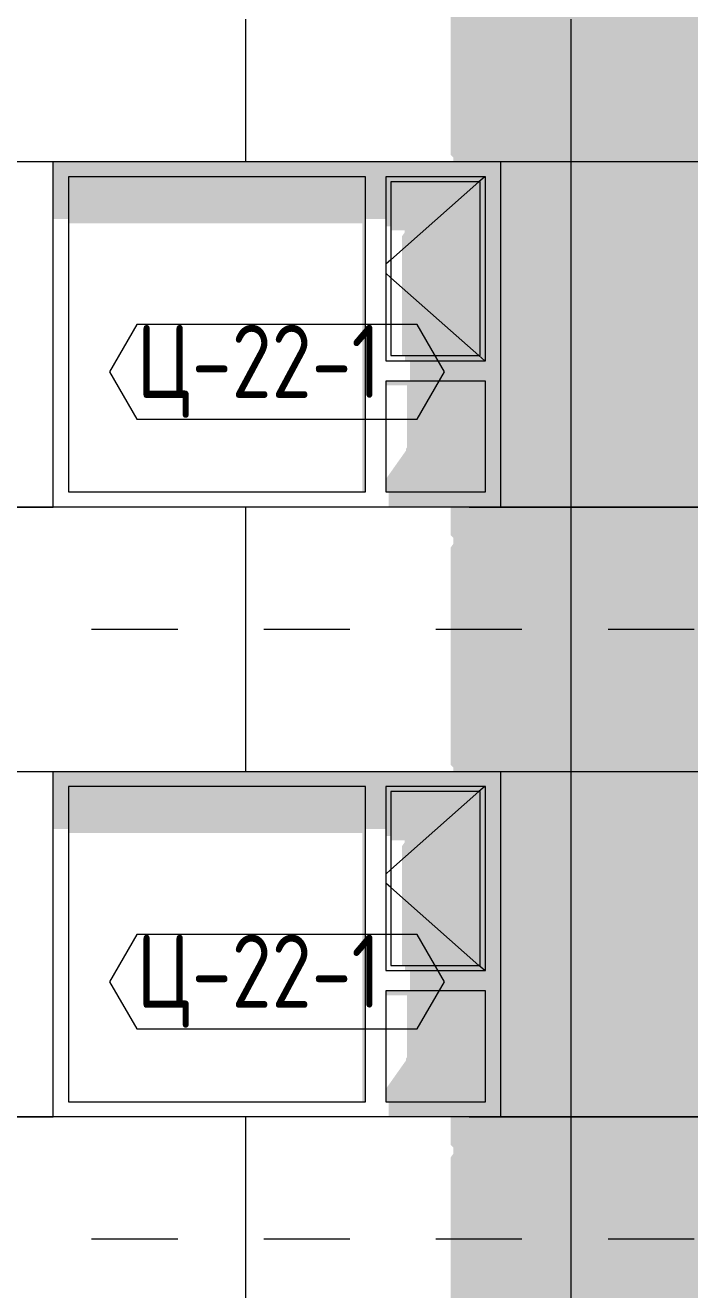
# Model space of a CAD drawing. Header units: millimetres. Extents: x 18162 to 7085488, y 72188 to 247925.
# Drawn here: x 5960420 to 5963688, y 112306 to 118526 of the extents above; entities that cross this region are included whole.
import ezdxf

# ---------------------------------------------------------------- set-up
doc = ezdxf.new("R2010")
doc.units = ezdxf.units.MM
doc.header["$MEASUREMENT"] = 0
doc.linetypes.add('Dashed', pattern=[423.333333, 211.666667, -211.666667])
doc.layers.add('Archicad Windows', color=7, linetype='Continuous')
doc.layers.add('Structural - Bearing', color=7, linetype='Continuous')
doc.styles.add('GENERATED_STYLE_3', font='', dxfattribs={"width": 0.8})
doc.styles.get('GENERATED_STYLE_3').set_extended_font_data('ISOCPEUR MON')

# ---------------------------------------------------------------- blocks, each defined once
blk = doc.blocks.new('*X2817', base_point=(6050603.8, 91556.2))
at = {"layer": 'Structural - Bearing', "color": 8, "linetype": 'Continuous', "lineweight": 13}
for p, q in [((5961503.8, 112456.2), (5961503.8, 111856.2)), ((5963103.8, 112456.2), (5963103.8, 110156.2))]:
    blk.add_line(p, q, dxfattribs=at)
blk = doc.blocks.new('*X2821', base_point=(6050603.8, 91556.2))
at = {"layer": 'Structural - Bearing', "color": 8, "linetype": 'Continuous', "lineweight": 13}
for p, q in [((5961503.8, 115456.2), (5961503.8, 114856.2)), ((5963103.8, 115456.2), (5963103.8, 113156.2)), ((5959903.8, 114856.2), (5960558.1, 114856.2)), ((5962758.1, 114856.2), (5963103.8, 114856.2)), ((5963103.8, 114856.2), (5963795.7, 114856.2)), ((5959903.8, 113156.2), (5960558.1, 113156.2)), ((5960558.1, 113156.2), (5959903.8, 113156.2)), ((5961503.8, 113156.2), (5961503.8, 112556.2)), ((5962603.8, 113156.2), (5963103.8, 113156.2)), ((5963103.8, 113156.2), (5962758.1, 113156.2)), ((5963103.8, 113156.2), (5963795.7, 113156.2)), ((5963103.8, 113156.2), (5963103.8, 112556.2)), ((5963795.7, 113156.2), (5963103.8, 113156.2)), ((5961503.8, 112556.2), (5961503.8, 112456.2)), ((5963103.8, 112556.2), (5963103.8, 112456.2))]:
    blk.add_line(p, q, dxfattribs=at)
blk = doc.blocks.new('*X2825', base_point=(6050603.8, 91556.2))
at = {"layer": 'Structural - Bearing', "color": 8, "linetype": 'Continuous', "lineweight": 13}
for p, q in [((5961503.8, 118456.2), (5961503.8, 117856.2)), ((5963103.8, 118456.2), (5963103.8, 116156.2)), ((5959903.8, 117856.2), (5960558.1, 117856.2)), ((5962758.1, 117856.2), (5963103.8, 117856.2)), ((5963103.8, 117856.2), (5963795.7, 117856.2)), ((5959903.8, 116156.2), (5960558.1, 116156.2)), ((5960558.1, 116156.2), (5959903.8, 116156.2)), ((5961503.8, 116156.2), (5961503.8, 115556.2)), ((5962603.8, 116156.2), (5963103.8, 116156.2)), ((5963103.8, 116156.2), (5962758.1, 116156.2)), ((5963103.8, 116156.2), (5963795.7, 116156.2)), ((5963103.8, 116156.2), (5963103.8, 115556.2)), ((5963795.7, 116156.2), (5963103.8, 116156.2)), ((5961503.8, 115556.2), (5961503.8, 115456.2)), ((5963103.8, 115556.2), (5963103.8, 115456.2))]:
    blk.add_line(p, q, dxfattribs=at)
blk = doc.blocks.new('*X2853', base_point=(6050603.8, 91556.2))
at = {"layer": 'Structural - Bearing', "color": 8, "linetype": 'Continuous', "lineweight": 13}
for p, q in [((5961503.8, 118556.2), (5961503.8, 118456.2)), ((5963103.8, 118556.2), (5963103.8, 118456.2))]:
    blk.add_line(p, q, dxfattribs=at)
blk = doc.blocks.new('Label_245_3', base_point=(5961658.1, 113587.1))
at = {"color": 13, "linetype": 'Continuous', "lineweight": 13, "flags": 128}
blk.add_lwpolyline([(5960834.2, 113821.3), (5960968.3, 113589.1), (5962347.9, 113589.1), (5962482, 113821.3), (5962347.9, 114053.6), (5960968.3, 114053.6)], close=True, dxfattribs=at)
at = {"color": 13, "lineweight": 13, "insert": (5960968.3, 114052.9), "char_height": 360, "attachment_point": 1, "style": 'GENERATED_STYLE_3'}
blk.add_mtext('\\A1;{\\pql;\\pt0,253000;\\fISOCPEUR MON|b0|i0|c0|p0;\\W0.800000;Ц-22-1\\fISOCPEUR MON|b0|i0|c0|p0;\\W0.800000;\\A1{\\H.66x;\\S^  ;}\\fISOCPEUR MON|b0|i0|c0|p0;\\W0.800000;\\fISOCPEUR MON|b0|i0|c0|p0;\\W0.800000;\\A1{\\H.66x;\\S^  ;}\\fISOCPEUR MON|b0|i0|c0|p0;\\W0.800000; \\fISOCPEUR MON|b0|i0|c0|p0;\\W0.800000;\\fISOCPEUR MON|b0|i0|c0|p0;\\W0.800000;\\fISOCPEUR MON|b0|i0|c0|p0;\\W0.800000;\\fISOCPEUR MON|b0|i0|c0|p0;\\W0.800000;\\fISOCPEUR MON|b0|i0|c0|p0;\\W0.800000;\\fISOCPEUR MON|b0|i0|c0|p0;\\W0.800000;\\fISOCPEUR MON|b0|i0|c0|p0;\\W0.800000;\\fISOCPEUR MON|b0|i0|c0|p0;\\W0.800000;\\fISOCPEUR MON|b0|i0|c0|p0;\\W0.800000;\\fISOCPEUR MON|b0|i0|c0|p0;\\W0.800000;\\fISOCPEUR MON|b0|i0|c0|p0;\\W0.800000;\\fISOCPEUR MON|b0|i0|c0|p0;\\W0.800000;\\fISOCPEUR MON|b0|i0|c0|p0;\\W0.800000;\\fISOCPEUR MON|b0|i0|c0|p0;\\W0.800000;\\fISOCPEUR MON|b0|i0|c0|p0;\\W0.800000;\\fISOCPEUR MON|b0|i0|c0|p0;\\W0.800000;\\fISOCPEUR MON|b0|i0|c0|p0;\\W0.800000;\\fISOCPEUR MON|b0|i0|c0|p0;\\W0.800000;\\fISOCPEUR MON|b0|i0|c0|p0;\\W0.800000;\\fISOCPEUR MON|b0|i0|c0|p0;\\W0.800000;\\fISOCPEUR MON|b0|i0|c0|p0;\\W0.800000;\\fISOCPEUR MON|b0|i0|c0|p0;\\W0.800000;\\fISOCPEUR MON|b0|i0|c0|p0;\\W0.800000;\\fISOCPEUR MON|b0|i0|c0|p0;\\W0.800000;\\fISOCPEUR MON|b0|i0|c0|p0;\\W0.800000;\\fISOCPEUR MON|b0|i0|c0|p0;\\W0.800000;\\fISOCPEUR MON|b0|i0|c0|p0;\\W0.800000;\\fISOCPEUR MON|b0|i0|c0|p0;\\W0.800000;\\fISOCPEUR MON|b0|i0|c0|p0;\\W0.800000;\\fISOCPEUR MON|b0|i0|c0|p0;\\W0.800000;\\fISOCPEUR MON|b0|i0|c0|p0;\\W0.800000;\\fISOCPEUR MON|b0|i0|c0|p0;\\W0.800000;\\fISOCPEUR MON|b0|i0|c0|p0;\\W0.800000;\\fISOCPEUR MON|b0|i0|c0|p0;\\W0.800000;\\fISOCPEUR MON|b0|i0|c0|p0;\\W0.800000;\\fISOCPEUR MON|b0|i0|c0|p0;\\W0.800000;\\fISOCPEUR MON|b0|i0|c0|p0;\\W0.800000;\\fISOCPEUR MON|b0|i0|c0|p0;\\W0.800000;\\fISOCPEUR MON|b0|i0|c0|p0;\\W0.800000;\\fISOCPEUR MON|b0|i0|c0|p0;\\W0.800000;\\fISOCPEUR MON|b0|i0|c0|p0;\\W0.800000;\\fISOCPEUR MON|b0|i0|c0|p0;\\W0.800000;\\fISOCPEUR MON|b0|i0|c0|p0;\\W0.800000;}', dxfattribs=at)
blk = doc.blocks.new('Label_247_3', base_point=(5961658.1, 116587.1))
at = {"color": 13, "linetype": 'Continuous', "lineweight": 13, "flags": 128}
blk.add_lwpolyline([(5960834.2, 116821.3), (5960968.3, 116589.1), (5962347.9, 116589.1), (5962482, 116821.3), (5962347.9, 117053.6), (5960968.3, 117053.6)], close=True, dxfattribs=at)
at = {"color": 13, "lineweight": 13, "insert": (5960968.3, 117052.9), "char_height": 360, "attachment_point": 1, "style": 'GENERATED_STYLE_3'}
blk.add_mtext('\\A1;{\\pql;\\pt0,253000;\\fISOCPEUR MON|b0|i0|c0|p0;\\W0.800000;Ц-22-1\\fISOCPEUR MON|b0|i0|c0|p0;\\W0.800000;\\A1{\\H.66x;\\S^  ;}\\fISOCPEUR MON|b0|i0|c0|p0;\\W0.800000;\\fISOCPEUR MON|b0|i0|c0|p0;\\W0.800000;\\A1{\\H.66x;\\S^  ;}\\fISOCPEUR MON|b0|i0|c0|p0;\\W0.800000; \\fISOCPEUR MON|b0|i0|c0|p0;\\W0.800000;\\fISOCPEUR MON|b0|i0|c0|p0;\\W0.800000;\\fISOCPEUR MON|b0|i0|c0|p0;\\W0.800000;\\fISOCPEUR MON|b0|i0|c0|p0;\\W0.800000;\\fISOCPEUR MON|b0|i0|c0|p0;\\W0.800000;\\fISOCPEUR MON|b0|i0|c0|p0;\\W0.800000;\\fISOCPEUR MON|b0|i0|c0|p0;\\W0.800000;\\fISOCPEUR MON|b0|i0|c0|p0;\\W0.800000;\\fISOCPEUR MON|b0|i0|c0|p0;\\W0.800000;\\fISOCPEUR MON|b0|i0|c0|p0;\\W0.800000;\\fISOCPEUR MON|b0|i0|c0|p0;\\W0.800000;\\fISOCPEUR MON|b0|i0|c0|p0;\\W0.800000;\\fISOCPEUR MON|b0|i0|c0|p0;\\W0.800000;\\fISOCPEUR MON|b0|i0|c0|p0;\\W0.800000;\\fISOCPEUR MON|b0|i0|c0|p0;\\W0.800000;\\fISOCPEUR MON|b0|i0|c0|p0;\\W0.800000;\\fISOCPEUR MON|b0|i0|c0|p0;\\W0.800000;\\fISOCPEUR MON|b0|i0|c0|p0;\\W0.800000;\\fISOCPEUR MON|b0|i0|c0|p0;\\W0.800000;\\fISOCPEUR MON|b0|i0|c0|p0;\\W0.800000;\\fISOCPEUR MON|b0|i0|c0|p0;\\W0.800000;\\fISOCPEUR MON|b0|i0|c0|p0;\\W0.800000;\\fISOCPEUR MON|b0|i0|c0|p0;\\W0.800000;\\fISOCPEUR MON|b0|i0|c0|p0;\\W0.800000;\\fISOCPEUR MON|b0|i0|c0|p0;\\W0.800000;\\fISOCPEUR MON|b0|i0|c0|p0;\\W0.800000;\\fISOCPEUR MON|b0|i0|c0|p0;\\W0.800000;\\fISOCPEUR MON|b0|i0|c0|p0;\\W0.800000;\\fISOCPEUR MON|b0|i0|c0|p0;\\W0.800000;\\fISOCPEUR MON|b0|i0|c0|p0;\\W0.800000;\\fISOCPEUR MON|b0|i0|c0|p0;\\W0.800000;\\fISOCPEUR MON|b0|i0|c0|p0;\\W0.800000;\\fISOCPEUR MON|b0|i0|c0|p0;\\W0.800000;\\fISOCPEUR MON|b0|i0|c0|p0;\\W0.800000;\\fISOCPEUR MON|b0|i0|c0|p0;\\W0.800000;\\fISOCPEUR MON|b0|i0|c0|p0;\\W0.800000;\\fISOCPEUR MON|b0|i0|c0|p0;\\W0.800000;\\fISOCPEUR MON|b0|i0|c0|p0;\\W0.800000;\\fISOCPEUR MON|b0|i0|c0|p0;\\W0.800000;\\fISOCPEUR MON|b0|i0|c0|p0;\\W0.800000;\\fISOCPEUR MON|b0|i0|c0|p0;\\W0.800000;\\fISOCPEUR MON|b0|i0|c0|p0;\\W0.800000;\\fISOCPEUR MON|b0|i0|c0|p0;\\W0.800000;}', dxfattribs=at)

msp = doc.modelspace()

# ---------------------------------------------------------------- hatches: boundary and pattern name
at = {"layer": 'Archicad Windows', "linetype": 'Continuous', "lineweight": 0}
for points in [[(5962093.1, 117781.2), (5962193.1, 117781.2), (5962683.1, 117781.2), (5962758.1, 117781.2), (5962758.1, 117856.2), (5960558.1, 117856.2), (5960558.1, 117781.2), (5960633.1, 117781.2)], [(5960633.1, 117781.2), (5960558.1, 117781.2), (5960558.1, 117573.3), (5960633.1, 117573.3)], [(5962093.1, 117781.2), (5960633.1, 117781.2), (5960633.1, 117552.1), (5962078.1, 117552.1), (5962078.1, 116231.2), (5962093.1, 116231.2)], [(5962093.1, 117781.2), (5962093.1, 117573.3), (5962193.1, 117573.3), (5962193.1, 117781.2)], [(5962683.1, 117781.2), (5962193.1, 117781.2), (5962193.1, 117756.2), (5962218.1, 117756.2), (5962658.1, 117756.2), (5962683.1, 117756.2)], [(5962193.1, 117756.2), (5962193.1, 117538), (5962218.1, 117538), (5962218.1, 117756.2)], [(5962658.1, 117756.2), (5962218.1, 117756.2), (5962218.1, 117516.8), (5962285.7, 117516.8), (5962285.7, 117506.1), (5962273.1, 117488.3), (5962273.1, 116901.2), (5962658.1, 116901.2)], [(5962658.1, 116901.2), (5962683.1, 116901.2), (5962683.1, 117756.2), (5962658.1, 117756.2)], [(5962683.1, 116876.2), (5962683.1, 116776.2), (5962683.1, 116231.2), (5962758.1, 116231.2), (5962758.1, 117781.2), (5962683.1, 117781.2)], [(5962683.1, 116901.2), (5962288.1, 116901.2), (5962288.1, 116876.2), (5962683.1, 116876.2)], [(5962313.1, 116876.2), (5962313.1, 116776.2), (5962683.1, 116776.2), (5962683.1, 116876.2)], [(5962293.1, 116434.4), (5962193.1, 116292.9), (5962193.1, 116231.2), (5962683.1, 116231.2), (5962683.1, 116776.2), (5962193.1, 116776.2), (5962193.1, 116755), (5962298.1, 116755), (5962298.1, 116450.7), (5962293.1, 116443.6)], [(5962208.1, 116156.2), (5962758.1, 116156.2), (5962758.1, 116231.2), (5962208.1, 116231.2)], [(5962093.1, 114781.2), (5962193.1, 114781.2), (5962683.1, 114781.2), (5962758.1, 114781.2), (5962758.1, 114856.2), (5960558.1, 114856.2), (5960558.1, 114781.2), (5960633.1, 114781.2)], [(5960633.1, 114781.2), (5960558.1, 114781.2), (5960558.1, 114573.3), (5960633.1, 114573.3)], [(5962093.1, 114781.2), (5960633.1, 114781.2), (5960633.1, 114552.1), (5962078.1, 114552.1), (5962078.1, 113231.2), (5962093.1, 113231.2)], [(5962193.1, 114781.2), (5962093.1, 114781.2), (5962093.1, 114573.3), (5962193.1, 114573.3)], [(5962683.1, 114781.2), (5962193.1, 114781.2), (5962193.1, 114756.2), (5962218.1, 114756.2), (5962658.1, 114756.2), (5962683.1, 114756.2)], [(5962683.1, 113876.2), (5962683.1, 113776.2), (5962683.1, 113231.2), (5962758.1, 113231.2), (5962758.1, 114781.2), (5962683.1, 114781.2)], [(5962218.1, 114756.2), (5962193.1, 114756.2), (5962193.1, 114538), (5962218.1, 114538)], [(5962658.1, 114756.2), (5962218.1, 114756.2), (5962218.1, 114516.8), (5962285.7, 114516.8), (5962285.7, 114506.1), (5962273.1, 114488.3), (5962273.1, 113901.2), (5962658.1, 113901.2)], [(5962658.1, 113901.2), (5962683.1, 113901.2), (5962683.1, 114756.2), (5962658.1, 114756.2)], [(5962683.1, 113901.2), (5962288.1, 113901.2), (5962288.1, 113876.2), (5962683.1, 113876.2)], [(5962313.1, 113876.2), (5962313.1, 113776.2), (5962683.1, 113776.2), (5962683.1, 113876.2)], [(5962293.1, 113434.4), (5962193.1, 113292.9), (5962193.1, 113231.2), (5962683.1, 113231.2), (5962683.1, 113776.2), (5962193.1, 113776.2), (5962193.1, 113755), (5962298.1, 113755), (5962298.1, 113450.7), (5962293.1, 113443.6)], [(5962208.1, 113156.2), (5962758.1, 113156.2), (5962758.1, 113231.2), (5962208.1, 113231.2)]]:
    msp.add_hatch(color=49, dxfattribs=at).paths.add_polyline_path(points)
at = {"layer": 'Structural - Bearing', "linetype": 'Continuous', "lineweight": 0}
for points in [[(5962513.1, 121456.2), (5962513.1, 120887.7), (5962525.7, 120875.1), (5962525.7, 120856.2), (5962758.1, 120856.2), (5962758.1, 119156.2), (5962513.1, 119156.2), (5962513.1, 119017.7), (5962525.7, 119005.1), (5962525.7, 118975.5), (5962513.1, 118957.7), (5962513.1, 118456.2), (5963758.1, 118456.2), (5963758.1, 118506.2), (5966994, 118506.2), (5967008.1, 118526.2), (5963808.1, 118526.2), (5963808.1, 118586.2), (5963795.7, 118586.2), (5963795.7, 121216.2), (5963808.1, 121216.2), (5963808.1, 121276.2), (5967008.1, 121276.2), (5967008.1, 121235.5), (5967058.1, 121306.2), (5963758.1, 121306.2), (5963758.1, 121456.2)], [(5962513.1, 116156.2), (5962513.1, 116017.7), (5962525.7, 116005.1), (5962525.7, 115975.5), (5962513.1, 115957.7), (5962513.1, 115456.2), (5963758.1, 115456.2), (5963758.1, 115506.2), (5966994, 115506.2), (5967008.1, 115526.2), (5963808.1, 115526.2), (5963808.1, 115586.2), (5963795.7, 115586.2), (5963795.7, 118216.2), (5963808.1, 118216.2), (5963808.1, 118276.2), (5967008.1, 118276.2), (5967008.1, 118235.5), (5967058.1, 118306.2), (5963758.1, 118306.2), (5963758.1, 118456.2), (5962513.1, 118456.2), (5962513.1, 117887.7), (5962525.7, 117875.1), (5962525.7, 117856.2), (5962758.1, 117856.2), (5962758.1, 116156.2)], [(5962513.1, 115456.2), (5962513.1, 114887.7), (5962525.7, 114875.1), (5962525.7, 114856.2), (5962758.1, 114856.2), (5962758.1, 113156.2), (5962513.1, 113156.2), (5962513.1, 113017.7), (5962525.7, 113005.1), (5962525.7, 112975.5), (5962513.1, 112957.7), (5962513.1, 112456.2), (5963758.1, 112456.2), (5963758.1, 112506.2), (5966994, 112506.2), (5967008.1, 112526.2), (5963808.1, 112526.2), (5963808.1, 112586.2), (5963795.7, 112586.2), (5963795.7, 115216.2), (5963808.1, 115216.2), (5963808.1, 115276.2), (5967008.1, 115276.2), (5967008.1, 115235.5), (5967058.1, 115306.2), (5963758.1, 115306.2), (5963758.1, 115456.2)], [(5962513.1, 110017.7), (5962525.7, 110005.1), (5962525.7, 109975.5), (5962513.1, 109957.7), (5962513.1, 109456.2), (5963758.1, 109456.2), (5963758.1, 109506.2), (5966994, 109506.2), (5967008.1, 109526.2), (5963808.1, 109526.2), (5963808.1, 109586.2), (5963795.7, 109586.2), (5963795.7, 112216.2), (5963808.1, 112216.2), (5963808.1, 112276.2), (5967008.1, 112276.2), (5967008.1, 112235.5), (5967058.1, 112306.2), (5963758.1, 112306.2), (5963758.1, 112456.2), (5962513.1, 112456.2), (5962513.1, 111887.7), (5962525.7, 111875.1), (5962525.7, 111856.2), (5962758.1, 111856.2), (5962758.1, 110156.2), (5962513.1, 110156.2)]]:
    msp.add_hatch(color=49, dxfattribs=at).paths.add_polyline_path(points)

# ---------------------------------------------------------------- linework, layer by layer
at = {"color": 8, "linetype": 'Dashed', "lineweight": 13, "ltscale": 2}
for p, q in [((5948046.5, 115556.2), (5978885, 115556.2)), ((5948046.5, 112556.2), (5978885, 112556.2))]:
    msp.add_line(p, q, dxfattribs=at)
at = {"layer": 'Archicad Windows', "color": 7, "linetype": 'Continuous', "lineweight": 13}
for p, q in [((5960558.1, 116156.2), (5960558.1, 117856.2)), ((5960558.1, 117856.2), (5962758.1, 117856.2)), ((5962758.1, 117856.2), (5962758.1, 116156.2)), ((5962758.1, 116156.2), (5960558.1, 116156.2)), ((5960558.1, 113156.2), (5960558.1, 114856.2)), ((5960558.1, 114856.2), (5962758.1, 114856.2)), ((5962758.1, 114856.2), (5962758.1, 113156.2)), ((5962758.1, 113156.2), (5960558.1, 113156.2))]:
    msp.add_line(p, q, dxfattribs=at)
at = {"layer": 'Archicad Windows', "color": 7, "linetype": 'Continuous', "lineweight": 9}
for p, q in [((5960633.1, 117781.2), (5960633.1, 116231.2)), ((5962093.1, 117781.2), (5960633.1, 117781.2)), ((5962093.1, 116231.2), (5962093.1, 117781.2)), ((5962193.1, 117781.2), (5962193.1, 116876.2)), ((5962683.1, 117781.2), (5962193.1, 117781.2)), ((5962218.1, 117756.2), (5962218.1, 116901.2)), ((5962658.1, 117756.2), (5962218.1, 117756.2)), ((5962651.6, 117756.2), (5962218.1, 117372.9)), ((5962679.8, 117781.2), (5962651.6, 117756.2)), ((5962658.1, 116901.2), (5962658.1, 117756.2)), ((5962683.1, 116876.2), (5962683.1, 117781.2)), ((5962218.1, 117372.9), (5962193.1, 117350.8)), ((5962218.1, 117284.5), (5962193.1, 117306.6)), ((5962651.6, 116901.2), (5962218.1, 117284.5)), ((5962193.1, 116876.2), (5962683.1, 116876.2)), ((5962218.1, 116901.2), (5962658.1, 116901.2)), ((5962679.8, 116876.2), (5962651.6, 116901.2)), ((5962193.1, 116776.2), (5962193.1, 116231.2)), ((5962683.1, 116776.2), (5962193.1, 116776.2)), ((5962683.1, 116231.2), (5962683.1, 116776.2)), ((5960633.1, 116231.2), (5962093.1, 116231.2)), ((5962193.1, 116231.2), (5962683.1, 116231.2)), ((5960633.1, 114781.2), (5960633.1, 113231.2)), ((5962093.1, 114781.2), (5960633.1, 114781.2)), ((5962093.1, 113231.2), (5962093.1, 114781.2)), ((5962193.1, 114781.2), (5962193.1, 113876.2)), ((5962683.1, 114781.2), (5962193.1, 114781.2)), ((5962679.8, 114781.2), (5962651.6, 114756.2)), ((5962683.1, 113876.2), (5962683.1, 114781.2)), ((5962218.1, 114756.2), (5962218.1, 113901.2)), ((5962658.1, 114756.2), (5962218.1, 114756.2)), ((5962651.6, 114756.2), (5962218.1, 114372.9)), ((5962658.1, 113901.2), (5962658.1, 114756.2)), ((5962218.1, 114372.9), (5962193.1, 114350.8)), ((5962218.1, 114284.5), (5962193.1, 114306.6)), ((5962651.6, 113901.2), (5962218.1, 114284.5)), ((5962218.1, 113901.2), (5962658.1, 113901.2)), ((5962679.8, 113876.2), (5962651.6, 113901.2)), ((5962193.1, 113876.2), (5962683.1, 113876.2)), ((5962193.1, 113776.2), (5962193.1, 113231.2)), ((5962683.1, 113776.2), (5962193.1, 113776.2)), ((5962683.1, 113231.2), (5962683.1, 113776.2)), ((5960633.1, 113231.2), (5962093.1, 113231.2)), ((5962193.1, 113231.2), (5962683.1, 113231.2))]:
    msp.add_line(p, q, dxfattribs=at)

# ---------------------------------------------------------------- block references
at = {"color": 12, "linetype": 'Continuous', "lineweight": 13}
for name, p in [('Label_247_3', (5961658.1, 116587.1)), ('Label_245_3', (5961658.1, 113587.1))]:
    msp.add_blockref(name, p, dxfattribs=at)
at = {"layer": 'Structural - Bearing', "lineweight": 0}
for name in ['*X2853', '*X2825', '*X2821', '*X2817']:
    msp.add_blockref(name, (6050603.8, 91556.2), dxfattribs=at)

doc.saveas('drawing.dxf')
